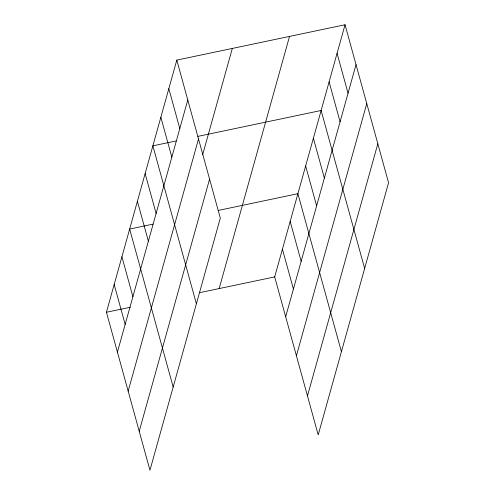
<?xml version="1.0" encoding="UTF-8"?>
<svg xmlns="http://www.w3.org/2000/svg" width="495" height="495" viewBox="0 0 495 495"><rect width="100%" height="100%" fill="white"/><g stroke="black" fill="none" stroke-linecap="round" stroke-linejoin="round"><path stroke-width="0.74" d="M176.795 60.105L220.312 218.097L149.954 470.25L106.437 312.258L176.795 60.105L345.046 24.75L388.563 182.742L318.205 434.895L274.688 276.903L345.046 24.75M117.42 352.137L187.778 99.984M128.156 391.118L198.514 138.959M202.69 154.607L232.316 48.436M139.219 431.275L209.577 179.116M219.167 288.573L289.519 36.42M285.671 316.788L356.029 64.628M296.406 355.763L366.764 103.603M307.469 395.92L377.827 143.767M176.133 140.951L152.875 145.839L196.391 303.825M197.889 136.379L321.125 110.484L364.642 268.476M152.918 224.161L129.653 229.049L173.176 387.041M218.295 210.424L297.903 193.694L341.42 351.685M106.437 312.258L130.445 307.216M199.596 292.681L274.688 276.903M337.07 53.33L348.053 93.209M329.095 81.904L340.084 121.782M313.385 138.223L324.367 178.101M305.644 165.955L316.627 205.84M290.169 221.432L301.152 261.31M282.428 249.171L293.411 289.049M168.82 88.679L179.803 128.564M160.844 117.259L171.833 157.138M145.134 173.572L156.117 213.456M137.393 201.31L148.382 241.189M121.918 256.787L132.901 296.666M114.178 284.52L125.161 324.404"/></g></svg>
